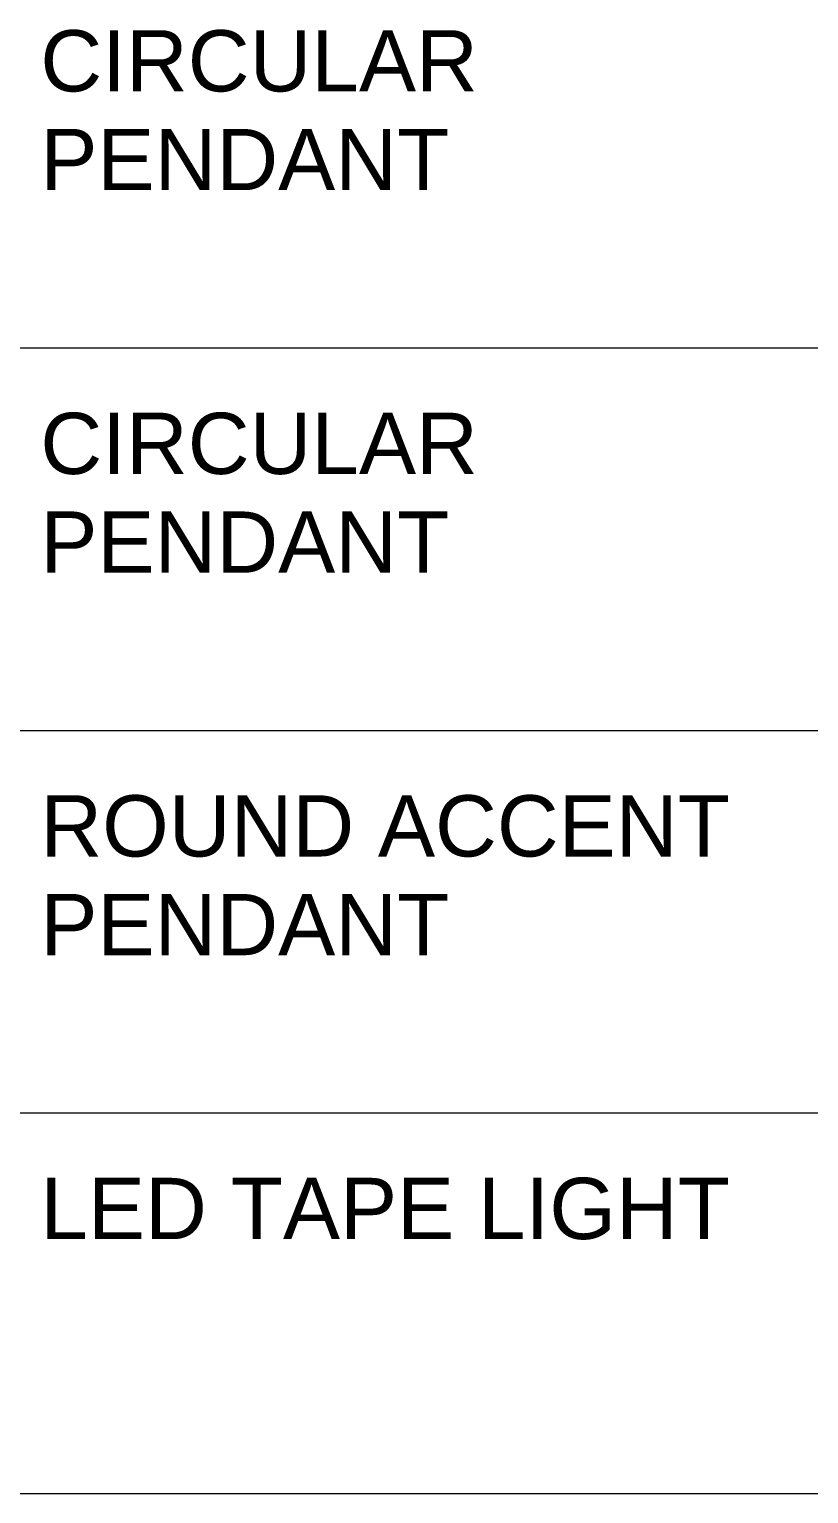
# Model space of a CAD drawing. Header units: inches. Extents: x -1427 to 2274, y -2183 to 260.
# Drawn here: x 854.3 to 968.7, y -516.2 to -301.1 of the extents above; entities that cross this region are included whole.
import ezdxf

# ---------------------------------------------------------------- set-up
doc = ezdxf.new("R2010")
doc.units = ezdxf.units.IN
doc.header["$MEASUREMENT"] = 0
doc.layers.add('A-DETL-THIN', color=151, linetype='Continuous', lineweight=9)
doc.layers.add('G-ANNO-TEXT', color=231, linetype='Continuous', lineweight=9)
doc.styles.add('Arial_1', font='arial.ttf', dxfattribs={"height": 9})

msp = doc.modelspace()

# ---------------------------------------------------------------- linework, layer by layer
at = {"layer": 'A-DETL-THIN'}
for p, q in [((742.69, -347.88), (1470.21, -347.88)), ((742.69, -404.09), (1470.21, -404.09)), ((1470.21, -460.3), (742.71, -460.3)), ((1470.21, -516.23), (742.71, -516.23))]:
    msp.add_line(p, q, dxfattribs=at)

# ---------------------------------------------------------------- texts
at = {"layer": 'G-ANNO-TEXT', "color": 7, "char_height": 9, "attachment_point": 1, "style": 'Arial_1'}
for s, insert, width in [('CIRCULAR ', (855.88, -301.2), 83.022), ('PENDANT', (855.88, -315.7), 73.932), ('CIRCULAR ', (855.88, -357.41), 83.022), ('PENDANT', (855.88, -371.91), 73.932), ('ROUND ACCENT ', (855.88, -413.61), 129.078), ('PENDANT', (855.88, -428.11), 73.932), ('LED TAPE LIGHT', (855.88, -469.82), 123.927)]:
    msp.add_mtext(s, dxfattribs=dict(at, insert=insert, width=width))

doc.saveas('drawing.dxf')
